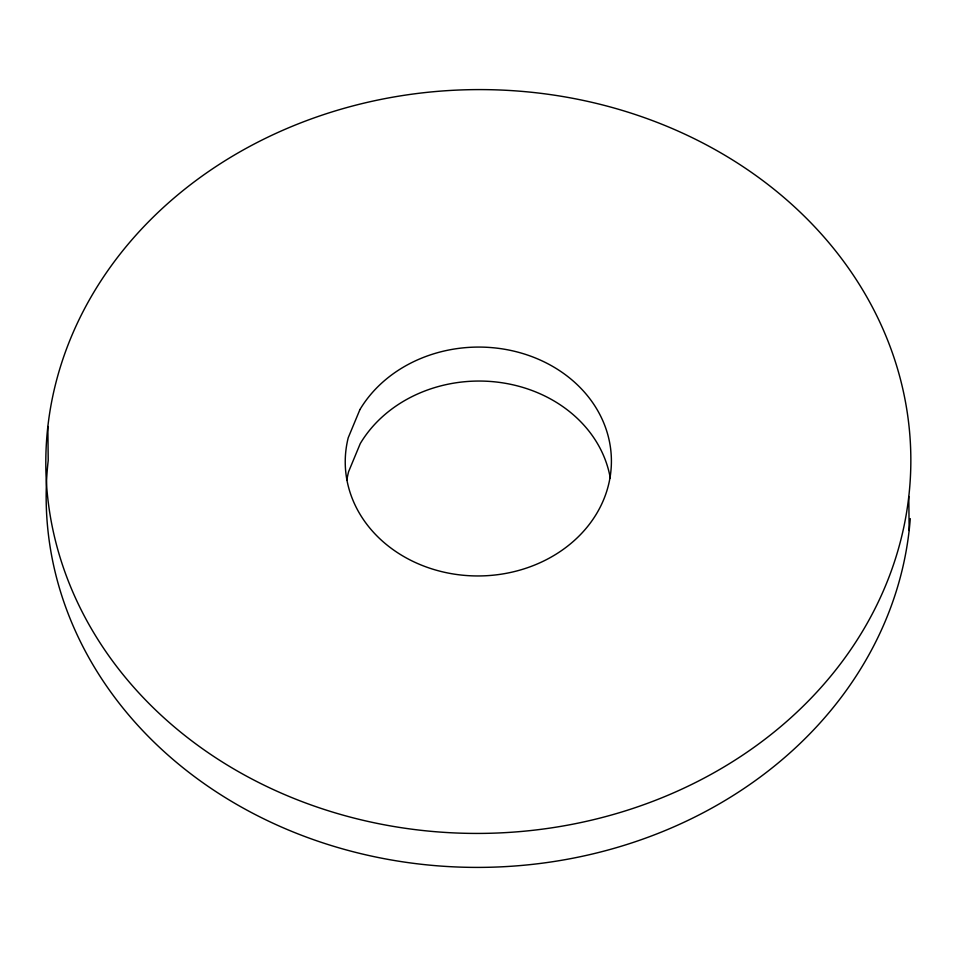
<?xml version="1.0" encoding="UTF-8"?>
<svg xmlns="http://www.w3.org/2000/svg" width="957" height="957" viewBox="0 0 957 957"><rect width="100%" height="100%" fill="white"/><g stroke="black" fill="none" stroke-linecap="round" stroke-linejoin="round"><path stroke-width="1.44" d="M908.791 496.527A432.528 371.914 -0.6 0 1 226.642 764.667A432.528 371.914 -0.6 0 1 299.529 123.345A432.528 371.914 -0.6 0 1 908.791 496.527L909.15 530.501M47.85 426.499L48.209 460.473A432.528 371.914 -0.6 0 0 443.474 866.264A432.528 371.914 -0.6 0 0 910.274 518.646M346.853 480.115A133.083 114.433 -0.6 0 1 348.587 471.705L360.287 443.546A133.083 114.433 -0.6 0 1 500.236 382.501A133.083 114.433 -0.6 0 1 610.291 478.153M359.928 409.572L348.228 437.744A133.083 114.433 -0.6 0 0 507.868 573.016A133.083 114.433 -0.6 0 0 583.435 391.042A133.083 114.433 -0.6 0 0 359.928 409.572"/></g></svg>
